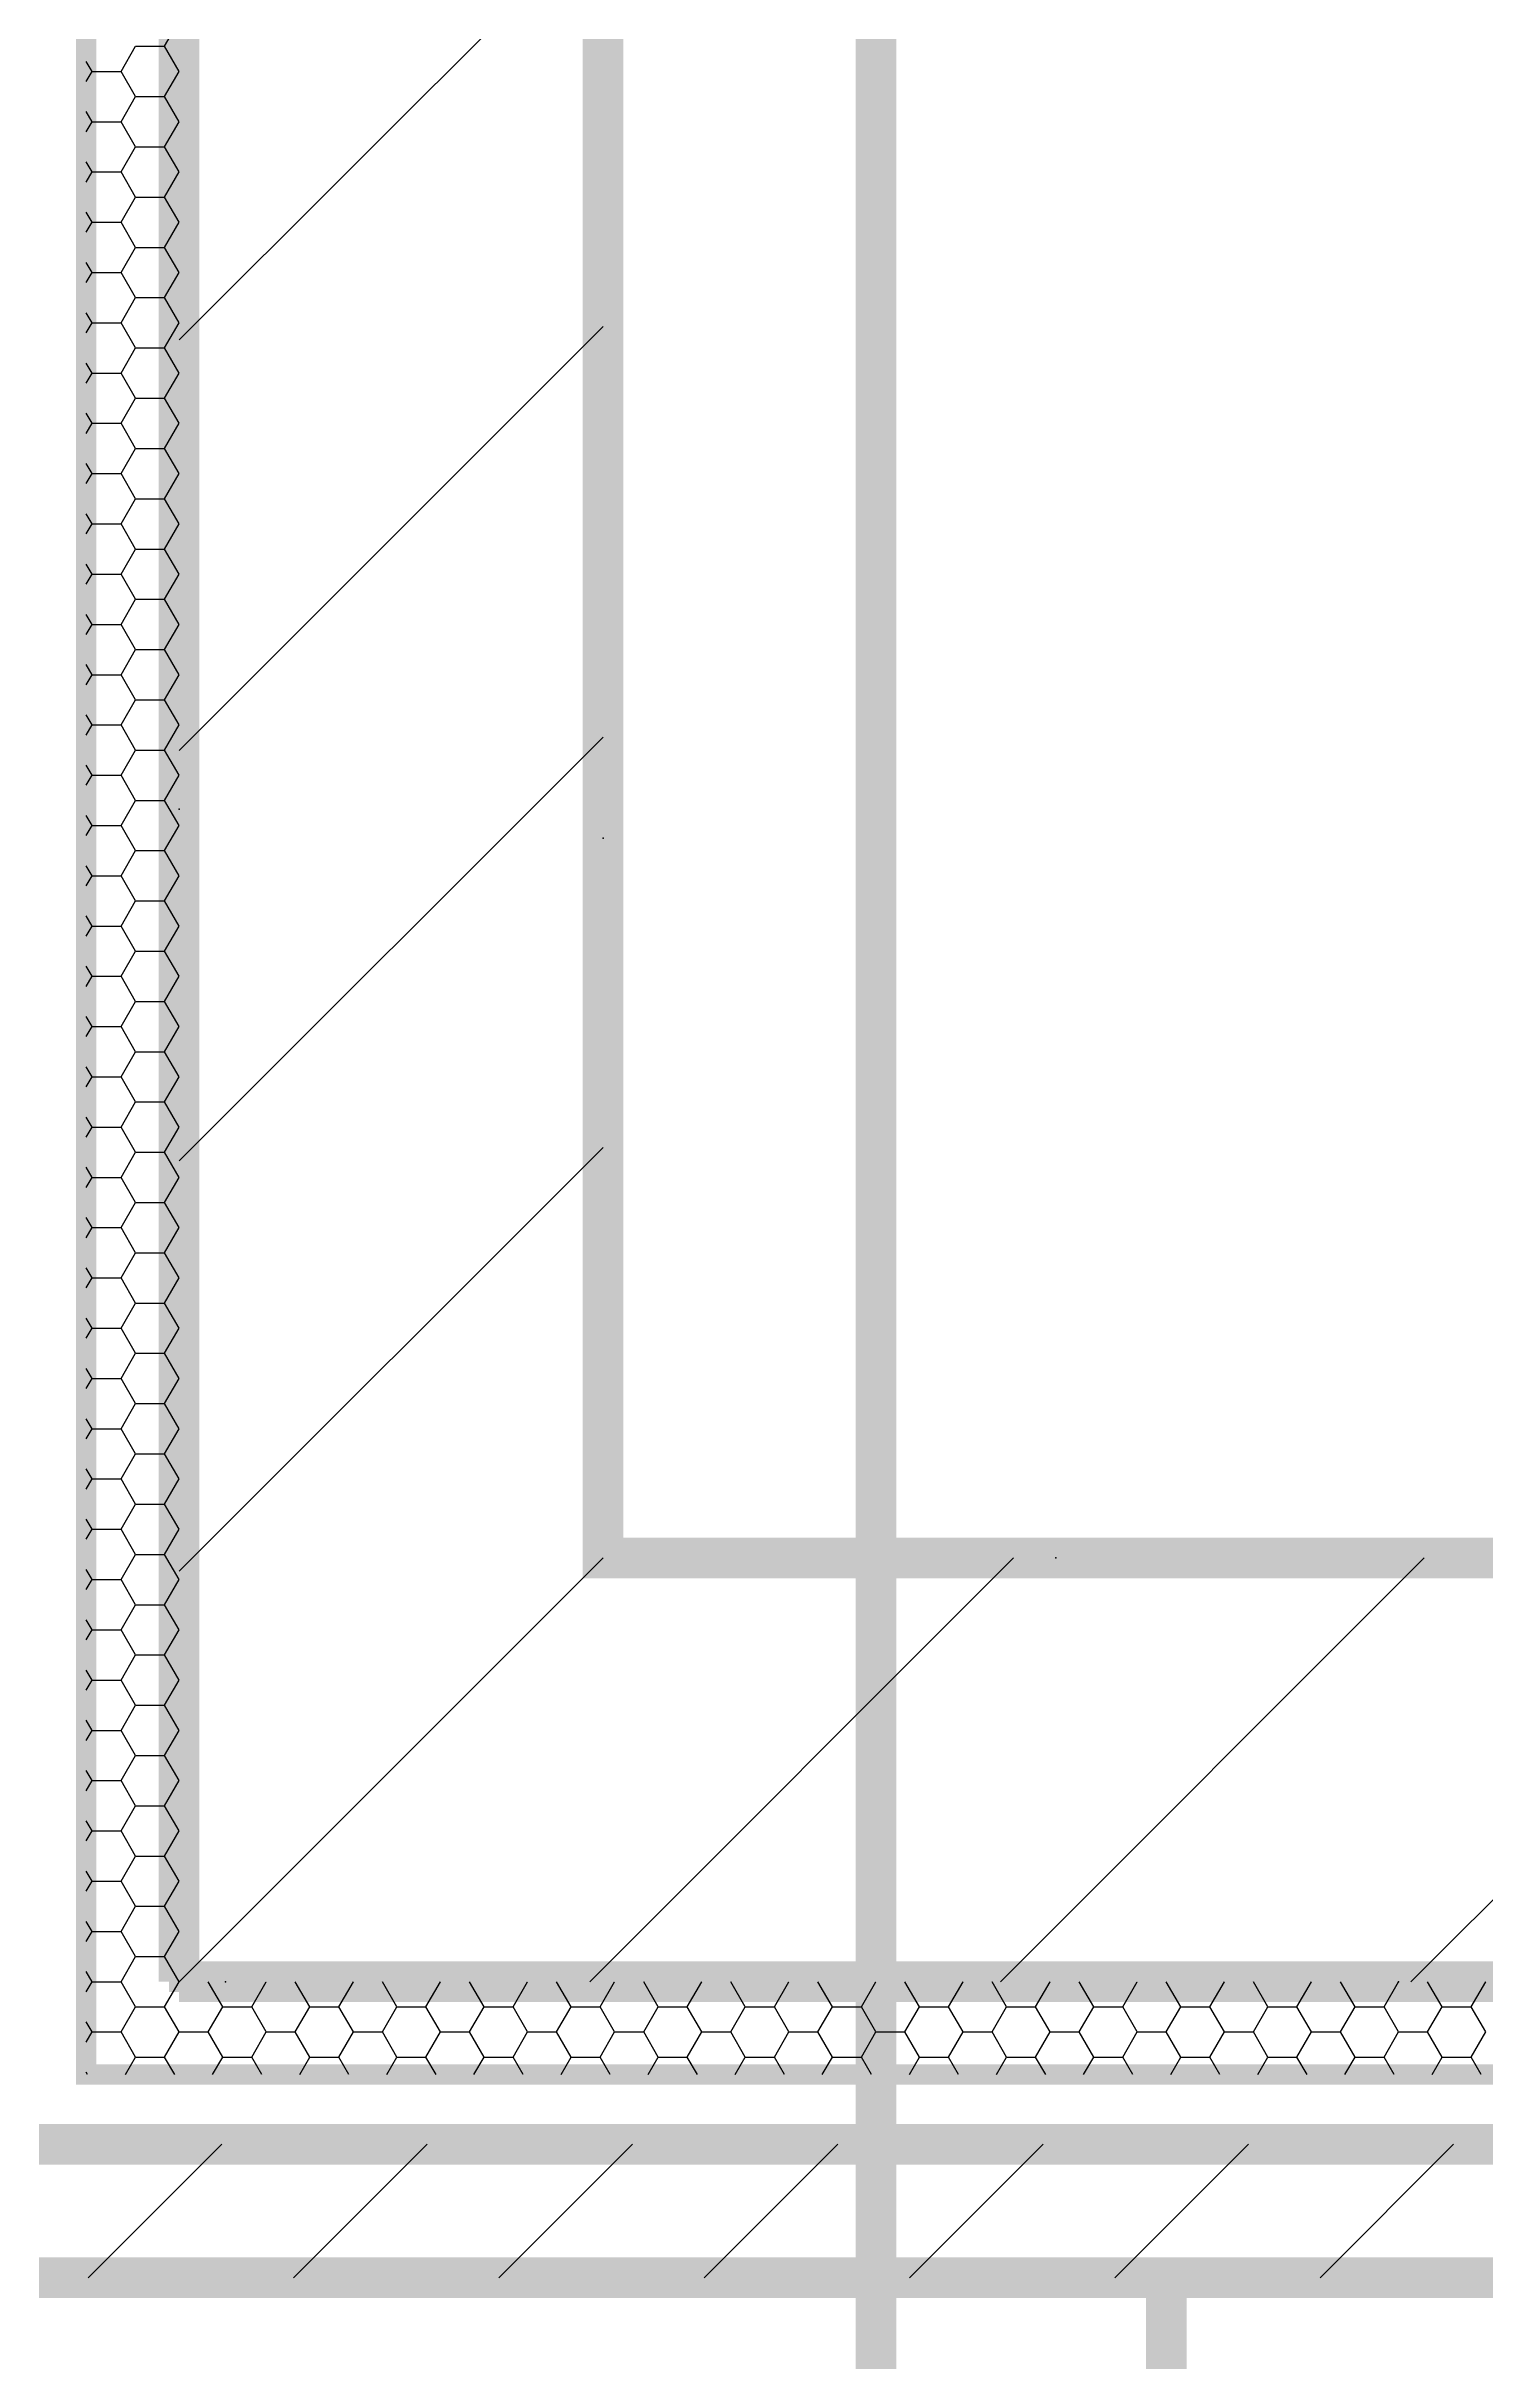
# Model space of a CAD drawing. Extents: x 0 to 42050, y 0 to 29700.
# Drawn here: x 4886 to 6125, y 8923 to 10917 of the extents above; entities that cross this region are included whole.
import ezdxf
from ezdxf.enums import TextEntityAlignment as Align

# ---------------------------------------------------------------- set-up
doc = ezdxf.new("R2010")
doc.units = 0
doc.header["$LTSCALE"] = 1000
doc.linetypes.add('STRICHPUNKT', pattern=[1, 0.5, -0.25, 0, -0.25])
doc.layers.get('0').update_dxf_attribs({"linetype": 'CONTINUOUS'})
doc.layers.get('DEFPOINTS').update_dxf_attribs({"linetype": 'CONTINUOUS'})
for name, color, linetype in [('BALKONE', 1, 'CONTINUOUS'), ('BEMASSUNG', 3, 'CONTINUOUS'), ('DAEMMUNG', 6, 'CONTINUOUS'), ('MAUERWERK', 7, 'CONTINUOUS'), ('SCHNITTLINIEN', 1, 'STRICHPUNKT'), ('SCHRAFFUR-DAEMMUNG', 6, 'CONTINUOUS'), ('SCHRAFFUR-MAUER', 7, 'CONTINUOUS'), ('SCHRAFFUR-VORMAUER', 7, 'CONTINUOUS'), ('VORSATZSCHALLE', 7, 'CONTINUOUS')]:
    doc.layers.add(name, color=color, linetype=linetype)
doc.styles.get("Standard").update_dxf_attribs({"font": 'TXT.SHX', "width": 0.75, "height": 175})
doc.styles.add('STANDART', font='TXT.SHX', dxfattribs={"width": 0.75, "height": 175})
doc.dimstyles.get("Standard").update_dxf_attribs({"dimtxt": 2.5, "dimasz": 2.5, "dimexe": 1.25, "dimexo": 0.625, "dimtad": 1, "dimcen": 2.5, "dimazin": 3, "dimtfac": 1, "dimtmove": 0, "dimatfit": 3})

# ---------------------------------------------------------------- blocks, each defined once
blk = doc.blocks.new('*X14')
at = {"color": 0}
for p, q in [((5000, 10664.213562), (5365, 11029.213562)), ((5000, 10310.660172), (5365, 10675.660172)), ((5000, 9957.106781), (5365, 10322.106781)), ((5000, 9603.553391), (5365, 9968.553391)), ((5000, 9250), (5365, 9615)), ((5353.553391, 9250), (5718.553391, 9615)), ((5707.106781, 9250), (6072.106781, 9615)), ((6060.660172, 9250), (6425.660172, 9615))]:
    blk.add_line(p, q, dxfattribs=at)
blk = doc.blocks.new('*X20')
at = {"color": 0}
for p, q in [((4921.776695, 8995), (5036.776695, 9110)), ((5098.553391, 8995), (5213.553391, 9110)), ((5275.330086, 8995), (5390.330086, 9110)), ((5452.106781, 8995), (5567.106781, 9110)), ((5628.883476, 8995), (5743.883476, 9110)), ((5805.660172, 8995), (5920.660172, 9110)), ((5982.436867, 8995), (6097.436867, 9110))]:
    blk.add_line(p, q, dxfattribs=at)
blk = doc.blocks.new('*X44')
at = {"color": 0}
for p, q in [((4987.500003, 10917.0989), (5000, 10938.74953)), ((4950.000003, 10895.448265), (4962.500003, 10917.0989)), ((4962.5, 10917.098895), (4987.5, 10917.098895)), ((4999.999997, 10895.448265), (4987.499997, 10917.0989)), ((4924.999997, 10895.448266), (4920, 10904.108515)), ((4920, 10886.788005), (4925.000003, 10895.448265)), ((4925, 10895.44826), (4950, 10895.44826)), ((4962.499997, 10873.79763), (4949.999997, 10895.448265)), ((4987.500003, 10873.79763), (5000, 10895.44826)), ((4950.000003, 10852.146995), (4962.500003, 10873.79763)), ((4962.5, 10873.797625), (4987.5, 10873.797625)), ((4999.999997, 10852.146995), (4987.499997, 10873.79763)), ((4924.999997, 10852.146995), (4920, 10860.807245)), ((4920, 10843.486735), (4925.000003, 10852.146995)), ((4925, 10852.14699), (4950, 10852.14699)), ((4962.499997, 10830.49636), (4949.999997, 10852.146995)), ((4987.500003, 10830.49636), (5000, 10852.14699)), ((4950.000003, 10808.845725), (4962.500003, 10830.49636)), ((4962.5, 10830.496355), (4987.5, 10830.496355)), ((4999.999997, 10808.845725), (4987.499997, 10830.49636)), ((4924.999997, 10808.845725), (4920, 10817.505975)), ((4920, 10800.185465), (4925.000003, 10808.845725)), ((4925, 10808.84572), (4950, 10808.84572)), ((4962.499997, 10787.19509), (4949.999997, 10808.845725)), ((4987.500003, 10787.19509), (5000, 10808.84572)), ((4924.999997, 10765.544455), (4920, 10774.204705)), ((4950.000003, 10765.544455), (4962.500003, 10787.19509)), ((4962.5, 10787.195085), (4987.5, 10787.195085)), ((4999.999997, 10765.544455), (4987.499997, 10787.19509)), ((4920, 10756.884195), (4925.000003, 10765.544455)), ((4925, 10765.54445), (4950, 10765.54445)), ((4962.499997, 10743.89382), (4949.999997, 10765.544455)), ((4987.500003, 10743.89382), (5000, 10765.54445)), ((4924.999997, 10722.243185), (4920, 10730.903435)), ((4950.000003, 10722.243185), (4962.500003, 10743.89382)), ((4962.5, 10743.893815), (4987.5, 10743.893815)), ((4999.999997, 10722.243185), (4987.499997, 10743.89382)), ((4920, 10713.582925), (4925.000003, 10722.243185)), ((4925, 10722.24318), (4950, 10722.24318)), ((4962.499997, 10700.59255), (4949.999997, 10722.243185)), ((4987.500003, 10700.59255), (5000, 10722.24318)), ((4950.000003, 10678.941915), (4962.500003, 10700.59255)), ((4962.5, 10700.592545), (4987.5, 10700.592545)), ((4999.999997, 10678.941915), (4987.499997, 10700.59255)), ((4924.999998, 10678.941915), (4920, 10687.602165)), ((4920, 10670.281655), (4925.000003, 10678.941915)), ((4925, 10678.94191), (4950, 10678.94191)), ((4962.499997, 10657.29128), (4949.999997, 10678.941915)), ((4987.500003, 10657.29128), (5000, 10678.94191)), ((4950.000003, 10635.640644), (4962.500003, 10657.29128)), ((4962.5, 10657.291275), (4987.5, 10657.291275)), ((4999.999997, 10635.640645), (4987.499997, 10657.29128)), ((4924.999998, 10635.640645), (4920, 10644.300895)), ((4920, 10626.980385), (4925.000003, 10635.640644)), ((4925, 10635.64064), (4950, 10635.64064)), ((4962.499998, 10613.99001), (4949.999998, 10635.640645)), ((4987.500003, 10613.990009), (5000, 10635.64064)), ((4950.000003, 10592.339374), (4962.500003, 10613.990009)), ((4962.5, 10613.990005), (4987.5, 10613.990005)), ((4999.999997, 10592.339374), (4987.499997, 10613.990009)), ((4924.999998, 10592.339375), (4920, 10600.999625)), ((4920, 10583.679115), (4925.000003, 10592.339374)), ((4925, 10592.33937), (4950, 10592.33937)), ((4962.499998, 10570.688739), (4949.999998, 10592.339374)), ((4987.500003, 10570.688739), (5000, 10592.33937)), ((4950.000003, 10549.038104), (4962.500003, 10570.688739)), ((4962.5, 10570.688735), (4987.5, 10570.688735)), ((4999.999998, 10549.038104), (4987.499998, 10570.688739)), ((4924.999998, 10549.038104), (4920, 10557.698355)), ((4920, 10540.377845), (4925.000003, 10549.038104)), ((4925, 10549.0381), (4950, 10549.0381)), ((4962.499998, 10527.387469), (4949.999998, 10549.038104)), ((4987.500002, 10527.387469), (5000, 10549.0381)), ((4924.999998, 10505.736834), (4920, 10514.397085)), ((4950.000003, 10505.736834), (4962.500003, 10527.387469)), ((4962.5, 10527.387465), (4987.5, 10527.387465)), ((4999.999998, 10505.736834), (4987.499998, 10527.387469)), ((4920, 10497.076575), (4925.000003, 10505.736834)), ((4925, 10505.73683), (4950, 10505.73683)), ((4962.499998, 10484.086199), (4949.999998, 10505.736834)), ((4987.500002, 10484.086199), (5000, 10505.73683)), ((4924.999998, 10462.435564), (4920, 10471.095815)), ((4950.000002, 10462.435564), (4962.500002, 10484.086199)), ((4962.5, 10484.086195), (4987.5, 10484.086195)), ((4999.999998, 10462.435564), (4987.499998, 10484.086199)), ((4920, 10453.775305), (4925.000003, 10462.435564)), ((4925, 10462.43556), (4950, 10462.43556)), ((4962.499998, 10440.784929), (4949.999998, 10462.435564)), ((4987.500002, 10440.784929), (5000, 10462.43556)), ((4950.000002, 10419.134294), (4962.500002, 10440.784929)), ((4962.5, 10440.784925), (4987.5, 10440.784925)), ((4999.999998, 10419.134294), (4987.499998, 10440.784929)), ((4924.999998, 10419.134294), (4920, 10427.794545)), ((4920, 10410.474035), (4925.000002, 10419.134294)), ((4925, 10419.13429), (4950, 10419.13429)), ((4962.499998, 10397.483659), (4949.999998, 10419.134294)), ((4987.500002, 10397.483659), (5000, 10419.13429)), ((4950.000002, 10375.833024), (4962.500002, 10397.483659)), ((4962.5, 10397.483655), (4987.5, 10397.483655)), ((4999.999998, 10375.833024), (4987.499998, 10397.483659)), ((4924.999998, 10375.833024), (4920, 10384.493275)), ((4920, 10367.172765), (4925.000002, 10375.833024)), ((4925, 10375.83302), (4950, 10375.83302)), ((4962.499998, 10354.182389), (4949.999998, 10375.833024)), ((4987.500002, 10354.182389), (5000, 10375.83302)), ((4950.000002, 10332.531753), (4962.500002, 10354.182389)), ((4962.5, 10354.182385), (4987.5, 10354.182385)), ((4999.999998, 10332.531754), (4987.499998, 10354.182389)), ((4924.999998, 10332.531754), (4920, 10341.192005)), ((4920, 10323.871495), (4925.000002, 10332.531753)), ((4925, 10332.53175), (4950, 10332.53175)), ((4962.499998, 10310.881119), (4949.999998, 10332.531754)), ((4987.500002, 10310.881118), (5000, 10332.53175)), ((4924.999998, 10289.230484), (4920, 10297.890735)), ((4950.000002, 10289.230483), (4962.500002, 10310.881118)), ((4962.5, 10310.881115), (4987.5, 10310.881115)), ((4999.999998, 10289.230483), (4987.499998, 10310.881119)), ((4920, 10280.570225), (4925.000002, 10289.230483)), ((4925, 10289.23048), (4950, 10289.23048)), ((4962.499998, 10267.579848), (4949.999998, 10289.230484)), ((4987.500002, 10267.579848), (5000, 10289.23048)), ((4924.999998, 10245.929213), (4920, 10254.589465)), ((4950.000002, 10245.929213), (4962.500002, 10267.579848)), ((4962.5, 10267.579845), (4987.5, 10267.579845)), ((4999.999998, 10245.929213), (4987.499998, 10267.579848)), ((4920, 10237.268955), (4925.000002, 10245.929213)), ((4925, 10245.92921), (4950, 10245.92921)), ((4962.499998, 10224.278578), (4949.999998, 10245.929213)), ((4987.500002, 10224.278578), (5000, 10245.92921)), ((4950.000002, 10202.627943), (4962.500002, 10224.278578)), ((4962.5, 10224.278575), (4987.5, 10224.278575)), ((4999.999998, 10202.627943), (4987.499998, 10224.278578)), ((4924.999998, 10202.627943), (4920, 10211.288195)), ((4920, 10193.967685), (4925.000002, 10202.627943)), ((4925, 10202.62794), (4950, 10202.62794)), ((4962.499998, 10180.977308), (4949.999998, 10202.627943)), ((4987.500002, 10180.977308), (5000, 10202.62794)), ((4950.000002, 10159.326673), (4962.500002, 10180.977308)), ((4962.5, 10180.977305), (4987.5, 10180.977305)), ((4999.999998, 10159.326673), (4987.499998, 10180.977308)), ((4924.999999, 10159.326673), (4920, 10167.986925)), ((4920, 10150.666415), (4925.000002, 10159.326673)), ((4925, 10159.32667), (4950, 10159.32667)), ((4962.499998, 10137.676038), (4949.999998, 10159.326673)), ((4987.500002, 10137.676038), (5000, 10159.32667)), ((4950.000002, 10116.025403), (4962.500002, 10137.676038)), ((4962.5, 10137.676035), (4987.5, 10137.676035)), ((4999.999998, 10116.025403), (4987.499998, 10137.676038)), ((4924.999999, 10116.025403), (4920, 10124.685655)), ((4920, 10107.365145), (4925.000002, 10116.025403)), ((4925, 10116.0254), (4950, 10116.0254)), ((4962.499999, 10094.374768), (4949.999999, 10116.025403)), ((4987.500002, 10094.374768), (5000, 10116.0254)), ((4950.000002, 10072.724133), (4962.500002, 10094.374768)), ((4962.5, 10094.374765), (4987.5, 10094.374765)), ((4999.999998, 10072.724133), (4987.499998, 10094.374768)), ((4924.999999, 10072.724133), (4920, 10081.384385)), ((4920, 10064.063875), (4925.000002, 10072.724133)), ((4925, 10072.72413), (4950, 10072.72413)), ((4962.499999, 10051.073498), (4949.999999, 10072.724133)), ((4987.500002, 10051.073498), (5000, 10072.72413)), ((4924.999999, 10029.422863), (4920, 10038.083115)), ((4950.000002, 10029.422862), (4962.500002, 10051.073498)), ((4962.5, 10051.073495), (4987.5, 10051.073495)), ((4999.999999, 10029.422863), (4987.499999, 10051.073498)), ((4920, 10020.762605), (4925.000002, 10029.422862)), ((4925, 10029.42286), (4950, 10029.42286)), ((4962.499999, 10007.772228), (4949.999999, 10029.422863)), ((4987.500001, 10007.772227), (5000, 10029.42286)), ((4924.999999, 9986.121593), (4920, 9994.781845)), ((4950.000002, 9986.121592), (4962.500002, 10007.772227)), ((4962.5, 10007.772225), (4987.5, 10007.772225)), ((4999.999999, 9986.121592), (4987.499999, 10007.772228)), ((4920, 9977.461335), (4925.000002, 9986.121592)), ((4925, 9986.12159), (4950, 9986.12159)), ((4962.499999, 9964.470957), (4949.999999, 9986.121593)), ((4987.500001, 9964.470957), (5000, 9986.12159)), ((4950.000001, 9942.820322), (4962.500001, 9964.470957)), ((4962.5, 9964.470955), (4987.5, 9964.470955)), ((4999.999999, 9942.820322), (4987.499999, 9964.470957)), ((4924.999999, 9942.820322), (4920, 9951.480575)), ((4920, 9934.160065), (4925.000002, 9942.820322)), ((4925, 9942.82032), (4950, 9942.82032)), ((4962.499999, 9921.169687), (4949.999999, 9942.820322)), ((4987.500001, 9921.169687), (5000, 9942.82032)), ((4950.000001, 9899.519052), (4962.500001, 9921.169687)), ((4962.5, 9921.169685), (4987.5, 9921.169685)), ((4999.999999, 9899.519052), (4987.499999, 9921.169687)), ((4924.999999, 9899.519052), (4920, 9908.179305)), ((4920, 9890.858795), (4925.000001, 9899.519052)), ((4925, 9899.51905), (4950, 9899.51905)), ((4962.499999, 9877.868417), (4949.999999, 9899.519052)), ((4987.500001, 9877.868417), (5000, 9899.51905)), ((4950.000001, 9856.217782), (4962.500001, 9877.868417)), ((4962.5, 9877.868415), (4987.5, 9877.868415)), ((4999.999999, 9856.217782), (4987.499999, 9877.868417)), ((4924.999999, 9856.217782), (4920, 9864.878035)), ((4920, 9847.557525), (4925.000001, 9856.217782)), ((4925, 9856.21778), (4950, 9856.21778)), ((4962.499999, 9834.567147), (4949.999999, 9856.217782)), ((4987.500001, 9834.567147), (5000, 9856.21778)), ((4950.000001, 9812.916512), (4962.500001, 9834.567147)), ((4962.5, 9834.567145), (4987.5, 9834.567145)), ((4999.999999, 9812.916512), (4987.499999, 9834.567147)), ((4924.999999, 9812.916512), (4920, 9821.576765)), ((4920, 9804.256255), (4925.000001, 9812.916512)), ((4925, 9812.91651), (4950, 9812.91651)), ((4962.499999, 9791.265877), (4949.999999, 9812.916512)), ((4987.500001, 9791.265877), (5000, 9812.91651)), ((4924.999999, 9769.615242), (4920, 9778.275495)), ((4950.000001, 9769.615242), (4962.500001, 9791.265877)), ((4962.5, 9791.265875), (4987.5, 9791.265875)), ((4999.999999, 9769.615242), (4987.499999, 9791.265877)), ((4920, 9760.954985), (4925.000001, 9769.615242)), ((4925, 9769.61524), (4950, 9769.61524)), ((4962.499999, 9747.964607), (4949.999999, 9769.615242)), ((4987.500001, 9747.964607), (5000, 9769.61524)), ((4924.999999, 9726.313972), (4920, 9734.974225)), ((4950.000001, 9726.313971), (4962.500001, 9747.964607)), ((4962.5, 9747.964605), (4987.5, 9747.964605)), ((4999.999999, 9726.313972), (4987.499999, 9747.964607)), ((4920, 9717.653715), (4925.000001, 9726.313971)), ((4925, 9726.31397), (4950, 9726.31397)), ((4962.499999, 9704.663337), (4949.999999, 9726.313972)), ((4987.500001, 9704.663336), (5000, 9726.31397)), ((4950.000001, 9683.012701), (4962.500001, 9704.663336)), ((4962.5, 9704.663335), (4987.5, 9704.663335)), ((4999.999999, 9683.012701), (4987.499999, 9704.663337)), ((4924.999999, 9683.012702), (4920, 9691.672955)), ((4920, 9674.352445), (4925.000001, 9683.012701)), ((4925, 9683.0127), (4950, 9683.0127)), ((4962.499999, 9661.362066), (4949.999999, 9683.012702)), ((4987.500001, 9661.362066), (5000, 9683.0127)), ((4950.000001, 9639.711431), (4962.500001, 9661.362066)), ((4962.5, 9661.362065), (4987.5, 9661.362065)), ((4999.999999, 9639.711431), (4987.499999, 9661.362066)), ((4925, 9639.711431), (4920, 9648.371685)), ((4920, 9631.051175), (4925.000001, 9639.711431)), ((4925, 9639.71143), (4950, 9639.71143)), ((4962.499999, 9618.060796), (4949.999999, 9639.711431)), ((4987.500001, 9618.060796), (5000, 9639.71143)), ((4950.000001, 9596.410161), (4962.500001, 9618.060796)), ((4962.5, 9618.060795), (4987.5, 9618.060795)), ((4999.999999, 9596.410161), (4987.499999, 9618.060796)), ((4925, 9596.410161), (4920, 9605.070415)), ((4920, 9587.749905), (4925.000001, 9596.410161)), ((4925, 9596.41016), (4950, 9596.41016)), ((4962.5, 9574.759526), (4950, 9596.410161)), ((4987.500001, 9574.759526), (5000, 9596.41016)), ((4950.000001, 9553.108891), (4962.500001, 9574.759526)), ((4962.5, 9574.759525), (4987.5, 9574.759525)), ((4999.999999, 9553.108891), (4987.499999, 9574.759526)), ((4925, 9553.108891), (4920, 9561.769145)), ((4920, 9544.448635), (4925.000001, 9553.108891)), ((4925, 9553.10889), (4950, 9553.10889)), ((4962.5, 9531.458256), (4950, 9553.108891)), ((4987.500001, 9531.458256), (5000, 9553.10889)), ((4925, 9509.807621), (4920, 9518.467875)), ((4950.000001, 9509.807621), (4962.500001, 9531.458256)), ((4962.5, 9531.458255), (4987.5, 9531.458255)), ((5000, 9509.807621), (4987.5, 9531.458256)), ((4920, 9501.147365), (4925.000001, 9509.807621)), ((4925, 9509.80762), (4950, 9509.80762)), ((4962.5, 9488.156986), (4950, 9509.807621)), ((4987.5, 9488.156986), (5000, 9509.80762)), ((4925, 9466.506351), (4920, 9475.166605)), ((4950.000001, 9466.506351), (4962.500001, 9488.156986)), ((4962.5, 9488.156985), (4987.5, 9488.156985)), ((5000, 9466.506351), (4987.5, 9488.156986)), ((4920, 9457.846095), (4925.000001, 9466.506351)), ((4925, 9466.50635), (4950, 9466.50635)), ((4962.5, 9444.855716), (4950, 9466.506351)), ((4987.5, 9444.855716), (5000, 9466.50635)), ((4950, 9423.20508), (4962.5, 9444.855716)), ((4962.5, 9444.855715), (4987.5, 9444.855715)), ((5000, 9423.205081), (4987.5, 9444.855716)), ((4925, 9423.205081), (4920, 9431.865335)), ((4920, 9414.544825), (4925.000001, 9423.20508)), ((4925, 9423.20508), (4950, 9423.20508)), ((4962.5, 9401.554446), (4950, 9423.205081)), ((4987.5, 9401.554445), (5000, 9423.20508)), ((4950, 9379.90381), (4962.5, 9401.554445)), ((4962.5, 9401.554445), (4987.5, 9401.554445)), ((5000, 9379.90381), (4987.5, 9401.554446)), ((4925, 9379.903811), (4920, 9388.564065)), ((4920, 9371.243555), (4925, 9379.90381)), ((4925, 9379.90381), (4950, 9379.90381)), ((4962.5, 9358.253175), (4950, 9379.903811)), ((4987.5, 9358.253175), (5000, 9379.90381)), ((4950, 9336.60254), (4962.5, 9358.253175)), ((4962.5, 9358.253175), (4987.5, 9358.253175)), ((5000, 9336.60254), (4987.5, 9358.253175)), ((4925, 9336.60254), (4920, 9345.262795)), ((4920, 9327.942285), (4925, 9336.60254)), ((4925, 9336.60254), (4950, 9336.60254)), ((4962.5, 9314.951905), (4950, 9336.60254)), ((4987.5, 9314.951905), (5000, 9336.60254)), ((4950, 9293.30127), (4962.5, 9314.951905)), ((4962.5, 9314.951905), (4987.5, 9314.951905)), ((5000, 9293.30127), (4987.5, 9314.951905)), ((4925, 9293.30127), (4920, 9301.961525)), ((4920, 9284.641015), (4925, 9293.30127)), ((4925, 9293.30127), (4950, 9293.30127)), ((4962.5, 9271.650635), (4950, 9293.30127)), ((4987.5, 9271.650635), (5000, 9293.30127)), ((4925, 9250), (4920, 9258.660255)), ((4950, 9250), (4962.5, 9271.650635)), ((4962.5, 9271.650635), (4987.5, 9271.650635)), ((5000, 9250), (4987.5, 9271.650635)), ((4920, 9241.339745), (4925, 9250)), ((4925, 9250), (4950, 9250)), ((4962.5, 9228.349365), (4950, 9250)), ((4987.5, 9228.349365), (5000, 9250)), ((5037.5, 9228.349365), (5025, 9250)), ((5062.5, 9228.349365), (5075, 9250)), ((5075, 9250), (5075, 9250)), ((5112.5, 9228.349365), (5100, 9250)), ((5137.5, 9228.349365), (5149.999999, 9250)), ((5150, 9250), (5149.999999, 9250)), ((5187.499999, 9228.349365), (5174.999999, 9250)), ((5212.499999, 9228.349365), (5224.999999, 9250)), ((5224.999999, 9250), (5224.999999, 9250)), ((5262.499999, 9228.349364), (5249.999999, 9250)), ((5287.499999, 9228.349365), (5299.999999, 9250)), ((5299.999999, 9249.999999), (5299.999999, 9250)), ((5337.499999, 9228.349364), (5324.999999, 9249.999999)), ((5362.499999, 9228.349366), (5374.999998, 9250)), ((5374.999999, 9249.999999), (5374.999998, 9250)), ((5412.499999, 9228.349364), (5399.999999, 9249.999999)), ((5437.499999, 9228.349366), (5449.999998, 9250)), ((5449.999999, 9249.999999), (5449.999998, 9250)), ((5487.499998, 9228.349364), (5474.999998, 9249.999999)), ((5512.499998, 9228.349366), (5524.999998, 9250)), ((5524.999998, 9249.999999), (5524.999998, 9250)), ((5562.499998, 9228.349364), (5549.999998, 9249.999999)), ((5587.499998, 9228.349366), (5599.999997, 9250)), ((5599.999998, 9249.999999), (5599.999997, 9250)), ((5637.499998, 9228.349364), (5624.999998, 9249.999999)), ((5662.499998, 9228.349366), (5674.999997, 9250)), ((5674.999998, 9249.999999), (5674.999997, 9250)), ((5712.499998, 9228.349364), (5699.999998, 9249.999999)), ((5737.499998, 9228.349366), (5749.999997, 9250)), ((5749.999998, 9249.999999), (5749.999997, 9250)), ((5787.499997, 9228.349363), (5774.999997, 9249.999999)), ((5812.499997, 9228.349366), (5824.999996, 9250)), ((5824.999997, 9249.999998), (5824.999996, 9250)), ((5862.499997, 9228.349363), (5849.999997, 9249.999998)), ((5887.499997, 9228.349367), (5899.999996, 9250)), ((5899.999997, 9249.999998), (5899.999996, 9250)), ((5937.499997, 9228.349363), (5924.999997, 9249.999998)), ((5962.499997, 9228.349367), (5974.999996, 9250)), ((5974.999997, 9249.999998), (5974.999996, 9250)), ((6012.499997, 9228.349363), (5999.999997, 9249.999998)), ((6037.499997, 9228.349367), (6049.999995, 9250)), ((6049.999997, 9249.999998), (6049.999995, 9250)), ((6087.499996, 9228.349363), (6074.999996, 9249.999998)), ((6112.499996, 9228.349367), (6124.999995, 9250)), ((6124.999996, 9249.999998), (6124.999995, 9250)), ((4925, 9206.69873), (4920, 9215.358985)), ((4950, 9206.69873), (4962.5, 9228.349365)), ((4962.5, 9228.349365), (4987.5, 9228.349365)), ((5000, 9206.69873), (4987.5, 9228.349365)), ((5025, 9206.69873), (5037.5, 9228.349365)), ((5037.5, 9228.349365), (5062.5, 9228.349365)), ((5075, 9206.69873), (5062.5, 9228.349365)), ((5100, 9206.69873), (5112.5, 9228.349365)), ((5112.5, 9228.349365), (5137.5, 9228.349365)), ((5150, 9206.69873), (5137.5, 9228.349365)), ((5174.999999, 9206.69873), (5187.499999, 9228.349365)), ((5187.5, 9228.349365), (5212.5, 9228.349365)), ((5224.999999, 9206.698729), (5212.499999, 9228.349365)), ((5249.999999, 9206.69873), (5262.499999, 9228.349365)), ((5262.5, 9228.349365), (5287.5, 9228.349365)), ((5299.999999, 9206.698729), (5287.499999, 9228.349364)), ((5324.999999, 9206.69873), (5337.499999, 9228.349366)), ((5337.5, 9228.349365), (5362.5, 9228.349365)), ((5374.999999, 9206.698729), (5362.499999, 9228.349364)), ((5399.999999, 9206.698731), (5412.499999, 9228.349366)), ((5412.5, 9228.349365), (5437.5, 9228.349365)), ((5449.999999, 9206.698729), (5437.499999, 9228.349364)), ((5474.999998, 9206.698731), (5487.499998, 9228.349366)), ((5487.5, 9228.349365), (5512.5, 9228.349365)), ((5524.999998, 9206.698729), (5512.499998, 9228.349364)), ((5549.999998, 9206.698731), (5562.499998, 9228.349366)), ((5562.5, 9228.349365), (5587.5, 9228.349365)), ((5599.999998, 9206.698729), (5587.499998, 9228.349364)), ((5624.999998, 9206.698731), (5637.499998, 9228.349366)), ((5637.5, 9228.349365), (5662.5, 9228.349365)), ((5674.999998, 9206.698729), (5662.499998, 9228.349364)), ((5699.999998, 9206.698731), (5712.499998, 9228.349366)), ((5712.5, 9228.349365), (5737.5, 9228.349365)), ((5749.999998, 9206.698728), (5737.499998, 9228.349364)), ((5774.999997, 9206.698731), (5787.499997, 9228.349366)), ((5787.5, 9228.349365), (5812.5, 9228.349365)), ((5824.999997, 9206.698728), (5812.499997, 9228.349363)), ((5849.999997, 9206.698731), (5862.499997, 9228.349367)), ((5862.5, 9228.349365), (5887.5, 9228.349365)), ((5899.999997, 9206.698728), (5887.499997, 9228.349363)), ((5924.999997, 9206.698732), (5937.499997, 9228.349367)), ((5937.5, 9228.349365), (5962.5, 9228.349365)), ((5974.999997, 9206.698728), (5962.499997, 9228.349363)), ((5999.999997, 9206.698732), (6012.499997, 9228.349367)), ((6012.5, 9228.349365), (6037.5, 9228.349365)), ((6049.999997, 9206.698728), (6037.499997, 9228.349363)), ((6074.999996, 9206.698732), (6087.499996, 9228.349367)), ((6087.5, 9228.349365), (6112.5, 9228.349365)), ((6124.999996, 9206.698728), (6112.499996, 9228.349363)), ((4920, 9198.038475), (4925, 9206.69873)), ((4925, 9206.69873), (4950, 9206.69873)), ((4962.5, 9185.048095), (4950, 9206.69873)), ((4987.5, 9185.048095), (5000, 9206.69873)), ((5000, 9206.69873), (5025, 9206.69873)), ((5037.5, 9185.048095), (5025, 9206.69873)), ((5062.5, 9185.048095), (5075, 9206.69873)), ((5075, 9206.69873), (5100, 9206.69873)), ((5112.5, 9185.048095), (5100, 9206.69873)), ((5137.499999, 9185.048095), (5149.999999, 9206.69873)), ((5150, 9206.69873), (5175, 9206.69873)), ((5187.5, 9185.048094), (5175, 9206.69873)), ((5212.499999, 9185.048095), (5224.999999, 9206.69873)), ((5225, 9206.69873), (5250, 9206.69873)), ((5262.499999, 9185.048094), (5249.999999, 9206.698729)), ((5287.499999, 9185.048095), (5299.999999, 9206.69873)), ((5300, 9206.69873), (5325, 9206.69873)), ((5337.499999, 9185.048094), (5324.999999, 9206.698729)), ((5362.499999, 9185.048095), (5374.999999, 9206.698731)), ((5375, 9206.69873), (5400, 9206.69873)), ((5412.499999, 9185.048094), (5399.999999, 9206.698729)), ((5437.499998, 9185.048096), (5449.999998, 9206.698731)), ((5450, 9206.69873), (5475, 9206.69873)), ((5487.499999, 9185.048094), (5474.999999, 9206.698729)), ((5512.499998, 9185.048096), (5524.999998, 9206.698731)), ((5525, 9206.69873), (5550, 9206.69873)), ((5562.499998, 9185.048094), (5549.999998, 9206.698729)), ((5587.499998, 9185.048096), (5599.999998, 9206.698731)), ((5600, 9206.69873), (5625, 9206.69873)), ((5637.499998, 9185.048094), (5624.999998, 9206.698729)), ((5662.499998, 9185.048096), (5674.999998, 9206.698731)), ((5675, 9206.69873), (5700, 9206.69873)), ((5712.499998, 9185.048093), (5699.999998, 9206.698729)), ((5737.499997, 9185.048096), (5749.999997, 9206.698731)), ((5750, 9206.69873), (5775, 9206.69873)), ((5787.499998, 9185.048093), (5774.999998, 9206.698728)), ((5812.499997, 9185.048096), (5824.999997, 9206.698731)), ((5825, 9206.69873), (5850, 9206.69873)), ((5862.499997, 9185.048093), (5849.999997, 9206.698728)), ((5887.499997, 9185.048096), (5899.999997, 9206.698732)), ((5900, 9206.69873), (5925, 9206.69873)), ((5937.499997, 9185.048093), (5924.999997, 9206.698728)), ((5962.499997, 9185.048097), (5974.999997, 9206.698732)), ((5975, 9206.69873), (6000, 9206.69873)), ((6012.499997, 9185.048093), (5999.999997, 9206.698728)), ((6037.499996, 9185.048097), (6049.999996, 9206.698732)), ((6050, 9206.69873), (6075, 9206.69873)), ((6087.499997, 9185.048093), (6074.999997, 9206.698728)), ((6112.499996, 9185.048097), (6124.999996, 9206.698732)), ((4953.811978, 9170), (4962.5, 9185.048095)), ((4962.5, 9185.048095), (4987.5, 9185.048095)), ((4996.188022, 9170), (4987.5, 9185.048095)), ((5028.811978, 9170), (5037.5, 9185.048095)), ((5037.5, 9185.048095), (5062.5, 9185.048095)), ((5071.188021, 9170), (5062.5, 9185.048095)), ((5103.811978, 9170), (5112.5, 9185.048095)), ((5112.5, 9185.048095), (5137.5, 9185.048095)), ((5146.188021, 9170), (5137.5, 9185.048095)), ((5178.811977, 9170), (5187.499999, 9185.048095)), ((5187.5, 9185.048095), (5212.5, 9185.048095)), ((5221.188021, 9170), (5212.499999, 9185.048094)), ((5253.811977, 9170), (5262.499999, 9185.048095)), ((5262.5, 9185.048095), (5287.5, 9185.048095)), ((5296.18802, 9170), (5287.499999, 9185.048094)), ((5328.811977, 9170), (5337.499999, 9185.048095)), ((5337.5, 9185.048095), (5362.5, 9185.048095)), ((5371.18802, 9170), (5362.499999, 9185.048094)), ((5403.811976, 9170), (5412.499999, 9185.048096)), ((5412.5, 9185.048095), (5437.5, 9185.048095)), ((5446.18802, 9170), (5437.499999, 9185.048094)), ((5478.811976, 9170), (5487.499998, 9185.048096)), ((5487.5, 9185.048095), (5512.5, 9185.048095)), ((5521.188019, 9170), (5512.499998, 9185.048094)), ((5553.811976, 9170), (5562.499998, 9185.048096)), ((5562.5, 9185.048095), (5587.5, 9185.048095)), ((5596.188019, 9170), (5587.499998, 9185.048094)), ((5628.811976, 9170), (5637.499998, 9185.048096)), ((5637.5, 9185.048095), (5662.5, 9185.048095)), ((5671.188019, 9170), (5662.499998, 9185.048094)), ((5703.811975, 9170), (5712.499998, 9185.048096)), ((5712.5, 9185.048095), (5737.5, 9185.048095)), ((5746.188018, 9170), (5737.499998, 9185.048093)), ((5778.811975, 9170), (5787.499997, 9185.048096)), ((5787.5, 9185.048095), (5812.5, 9185.048095)), ((5821.188018, 9170), (5812.499997, 9185.048093)), ((5853.811975, 9170), (5862.499997, 9185.048096)), ((5862.5, 9185.048095), (5887.5, 9185.048095)), ((5896.188018, 9170), (5887.499997, 9185.048093)), ((5928.811974, 9170), (5937.499997, 9185.048097)), ((5937.5, 9185.048095), (5962.5, 9185.048095)), ((5971.188017, 9170), (5962.499997, 9185.048093)), ((6003.811974, 9170), (6012.499997, 9185.048097)), ((6012.5, 9185.048095), (6037.5, 9185.048095)), ((6046.188017, 9170), (6037.499997, 9185.048093)), ((6078.811974, 9170), (6087.499996, 9185.048097)), ((6087.5, 9185.048095), (6112.5, 9185.048095)), ((6121.188017, 9170), (6112.499996, 9185.048093)), ((4921.188022, 9170), (4920, 9172.057715))]:
    blk.add_line(p, q, dxfattribs=at)
blk = doc.blocks.new('MASSHILFSLINIE')
for points in [[(0, -350), (0, 350)], [(0, 0), (53.033009, 53.033009)], [(-150, 0), (150, 0)], [(0, 0), (-53.033009, -53.033009)]]:
    blk.add_lwpolyline(points)
blk = doc.blocks.new('*D63')
at = {"color": 0, "linetype": 'BYBLOCK'}
blk.add_line((3500, 9251), (3500, 14614), dxfattribs=at)
at = {"layer": 'DEFPOINTS', "color": 0, "linetype": 'BYBLOCK'}
for p in [(3500, 14615), (5000, 14615), (5000, 9250)]:
    blk.add_point(p, dxfattribs=at)
at = {"color": 0, "linetype": 'BYBLOCK'}
for p, rotation in [((3500, 14615), 90), ((3500, 9250), 270)]:
    blk.add_blockref('MASSHILFSLINIE', p, dxfattribs=dict(at, rotation=rotation))
at = {"color": 0, "linetype": 'BYBLOCK', "width": 0.75}
blk.add_text('5.36', height=175, rotation=90, dxfattribs=at).set_placement((3325, 11932.5), align=Align.MIDDLE_CENTER)
blk = doc.blocks.new('*D90')
at = {"color": 0, "linetype": 'BYBLOCK'}
blk.add_line((2800, 9251), (2800, 9614), dxfattribs=at)
at = {"layer": 'DEFPOINTS', "color": 0, "linetype": 'BYBLOCK'}
for p in [(2800, 9615), (5000, 9615), (5000, 9250)]:
    blk.add_point(p, dxfattribs=at)
at = {"color": 0, "linetype": 'BYBLOCK'}
for p, rotation in [((2800, 9615), 90), ((2800, 9250), 270)]:
    blk.add_blockref('MASSHILFSLINIE', p, dxfattribs=dict(at, rotation=rotation))
at = {"color": 0, "linetype": 'BYBLOCK', "style": 'STANDART', "width": 0.75}
blk.add_text('36', height=175, rotation=90, dxfattribs=at).set_placement((2625, 9432.5), align=Align.MIDDLE_CENTER)
blk = doc.blocks.new('*D91')
at = {"color": 0, "linetype": 'BYBLOCK'}
blk.add_line((2800, 9616), (2800, 14114), dxfattribs=at)
at = {"layer": 'DEFPOINTS', "color": 0, "linetype": 'BYBLOCK'}
for p in [(2800, 14115), (5365, 14115), (5000, 9615)]:
    blk.add_point(p, dxfattribs=at)
at = {"color": 0, "linetype": 'BYBLOCK'}
for p, rotation in [((2800, 14115), 90), ((2800, 9615), 270)]:
    blk.add_blockref('MASSHILFSLINIE', p, dxfattribs=dict(at, rotation=rotation))
at = {"color": 0, "linetype": 'BYBLOCK', "style": 'STANDART', "width": 0.75}
blk.add_text('4.51', height=175, rotation=90, dxfattribs=at).set_placement((2625, 11865), align=Align.MIDDLE_CENTER)
blk = doc.blocks.new('*D169')
at = {"color": 0, "linetype": 'BYBLOCK'}
blk.add_line((5001, 6000), (7734, 6000), dxfattribs=at)
at = {"layer": 'DEFPOINTS', "color": 0, "linetype": 'BYBLOCK'}
for p in [(5000, 9250), (7735, 9250), (7735, 6000)]:
    blk.add_point(p, dxfattribs=at)
at = {"color": 0, "linetype": 'BYBLOCK', "rotation": 180}
blk.add_blockref('MASSHILFSLINIE', (5000, 6000), dxfattribs=at)
at = {"color": 0, "linetype": 'BYBLOCK'}
blk.add_blockref('MASSHILFSLINIE', (7735, 6000), dxfattribs=at)
at = {"color": 0, "linetype": 'BYBLOCK', "style": 'STANDART', "width": 0.75}
blk.add_text('2.74', height=175, dxfattribs=at).set_placement((6367.5, 6175), align=Align.MIDDLE_CENTER)
blk = doc.blocks.new('*D182')
at = {"color": 0, "linetype": 'BYBLOCK'}
blk.add_line((5001, 5300), (5364, 5300), dxfattribs=at)
at = {"layer": 'DEFPOINTS', "color": 0, "linetype": 'BYBLOCK'}
for p in [(5000, 9250), (5365, 9250), (5365, 5300)]:
    blk.add_point(p, dxfattribs=at)
at = {"color": 0, "linetype": 'BYBLOCK', "rotation": 180}
blk.add_blockref('MASSHILFSLINIE', (5000, 5300), dxfattribs=at)
at = {"color": 0, "linetype": 'BYBLOCK'}
blk.add_blockref('MASSHILFSLINIE', (5365, 5300), dxfattribs=at)
at = {"color": 0, "linetype": 'BYBLOCK', "style": 'STANDART', "width": 0.75}
blk.add_text('36', height=175, dxfattribs=at).set_placement((5182.5, 5475), align=Align.MIDDLE_CENTER)
blk = doc.blocks.new('*D183')
at = {"color": 0, "linetype": 'BYBLOCK'}
blk.add_line((5366, 5300), (9374, 5300), dxfattribs=at)
at = {"layer": 'DEFPOINTS', "color": 0, "linetype": 'BYBLOCK'}
for p in [(9375, 9645), (5365, 9250), (9375, 5300)]:
    blk.add_point(p, dxfattribs=at)
at = {"color": 0, "linetype": 'BYBLOCK', "rotation": 180}
blk.add_blockref('MASSHILFSLINIE', (5365, 5300), dxfattribs=at)
at = {"color": 0, "linetype": 'BYBLOCK'}
blk.add_blockref('MASSHILFSLINIE', (9375, 5300), dxfattribs=at)
at = {"color": 0, "linetype": 'BYBLOCK', "style": 'STANDART', "width": 0.75}
blk.add_text('4.01', height=175, dxfattribs=at).set_placement((7370, 5475), align=Align.MIDDLE_CENTER)
blk = doc.blocks.new('*D196')
at = {"color": 0, "linetype": 'BYBLOCK'}
blk.add_line((4991, 8070), (5854, 8070), dxfattribs=at)
at = {"layer": 'DEFPOINTS', "color": 0, "linetype": 'BYBLOCK'}
for p in [(4990, 9300), (5855, 9300), (5855, 8070)]:
    blk.add_point(p, dxfattribs=at)
at = {"color": 0, "linetype": 'BYBLOCK', "rotation": 180}
blk.add_blockref('MASSHILFSLINIE', (4990, 8070), dxfattribs=at)
at = {"color": 0, "linetype": 'BYBLOCK'}
blk.add_blockref('MASSHILFSLINIE', (5855, 8070), dxfattribs=at)
at = {"color": 0, "linetype": 'BYBLOCK', "style": 'STANDART', "width": 0.75}
blk.add_text('85', height=175, dxfattribs=at).set_placement((5275, 8245), align=Align.MIDDLE_CENTER)
blk = doc.blocks.new('*D195')
at = {"color": 0, "linetype": 'BYBLOCK'}
blk.add_line((5856, 8070), (8854, 8070), dxfattribs=at)
at = {"layer": 'DEFPOINTS', "color": 0, "linetype": 'BYBLOCK'}
for p in [(5855, 9300), (8855, 8125), (8855, 8070)]:
    blk.add_point(p, dxfattribs=at)
at = {"color": 0, "linetype": 'BYBLOCK', "rotation": 180}
blk.add_blockref('MASSHILFSLINIE', (5855, 8070), dxfattribs=at)
at = {"color": 0, "linetype": 'BYBLOCK'}
blk.add_blockref('MASSHILFSLINIE', (8855, 8070), dxfattribs=at)
at = {"color": 0, "linetype": 'BYBLOCK', "style": 'STANDART', "width": 0.75}
blk.add_text('3.00', height=175, dxfattribs=at).set_placement((7630, 8245), align=Align.MIDDLE_CENTER)
blk = doc.blocks.new('*D197')
at = {"color": 0, "linetype": 'BYBLOCK'}
blk.add_line((2800, 9249), (2800, 7646), dxfattribs=at)
at = {"layer": 'DEFPOINTS', "color": 0, "linetype": 'BYBLOCK'}
for p in [(5000, 9250), (2800, 7645), (5000, 7645)]:
    blk.add_point(p, dxfattribs=at)
at = {"color": 0, "linetype": 'BYBLOCK'}
for p, rotation in [((2800, 9250), 90), ((2800, 7645), 270)]:
    blk.add_blockref('MASSHILFSLINIE', p, dxfattribs=dict(at, rotation=rotation))
at = {"color": 0, "linetype": 'BYBLOCK', "style": 'STANDART', "width": 0.75}
blk.add_text('1.60', height=175, rotation=90, dxfattribs=at).set_placement((2625, 8447.5), align=Align.MIDDLE_CENTER)

msp = doc.modelspace()

# ---------------------------------------------------------------- linework, layer by layer
at = {"layer": 'BALKONE', "const_width": 35}
msp.add_lwpolyline([(5850, 8995), (5850, 7645), (8850, 7645), (8850, 8995)], dxfattribs=at)
at = {"layer": 'DAEMMUNG', "const_width": 17.5}
msp.add_lwpolyline([(4920, 9170), (7751.25, 9170), (7751.25, 9250), (5000, 9250), (5000, 14626.25), (4920, 14626.25)], close=True, dxfattribs=at)
at = {"layer": 'MAUERWERK', "const_width": 35}
for points in [[(7740, 9250), (7740, 9615), (5365, 9615), (5365, 14125), (9750, 14125), (9750, 13875), (10115, 13875), (10115, 15125), (15750, 15125), (15750, 15000), (16115, 15000), (16115, 15625), (16365, 15625), (16365, 15990), (15750, 15990), (15750, 15490), (10115, 15490), (10115, 15740), (9750, 15740), (9750, 14490), (5365, 14490), (5365, 14615), (5000, 14615), (5000, 9250)], [(5000, 9250), (7740, 9250)]]:
    msp.add_lwpolyline(points, dxfattribs=at)
at = {"layer": 'MAUERWERK'}
for p in [(5000, 10260), (5365, 10235), (5755, 9615), (5040, 9250), (6050, 9250)]:
    msp.add_point(p, dxfattribs=at)
at = {"layer": 'SCHNITTLINIEN', "const_width": 35}
msp.add_lwpolyline([(5600, 6615), (5600, 23830)], dxfattribs=at)
at = {"layer": 'VORSATZSCHALLE', "const_width": 35}
msp.add_lwpolyline([(4745, 8995), (7740, 8995), (7740, 9110), (4860, 9110), (4860, 14615), (4745, 14615)], close=True, dxfattribs=at)

# ---------------------------------------------------------------- block references
at = {"layer": 'SCHRAFFUR-DAEMMUNG'}
msp.add_blockref('*X44', (0, 0), dxfattribs=at)
at = {"layer": 'SCHRAFFUR-MAUER'}
msp.add_blockref('*X14', (0, 0), dxfattribs=at)
at = {"layer": 'SCHRAFFUR-VORMAUER'}
msp.add_blockref('*X20', (0, 0), dxfattribs=at)

# ---------------------------------------------------------------- dimensions: what is measured, and where the dimension line sits
at = {"layer": 'BEMASSUNG'}
for base, p1, p2, text, picture, middle in [((3500, 14615), (5000, 9250), (5000, 14615), '5.36', '*D63', (3325, 11932.5)), ((2800, 14115), (5000, 9615), (5365, 14115), '4.51', '*D91', (2625, 11865)), ((2800, 9615), (5000, 9250), (5000, 9615), '36', '*D90', (2625, 9432.5)), ((2800, 7645), (5000, 9250), (5000, 7645), '1.60', '*D197', (2625, 8447.5))]:
    dim = msp.add_linear_dim(base=base, p1=p1, p2=p2, angle=90, text=text, dimstyle='Standard', dxfattribs=at)
    dim.commit()
    dim.dimension.update_dxf_attribs({"geometry": picture, "text_midpoint": middle})
for base, p1, p2, text, picture, middle in [((9375, 5300), (5365, 9250), (9375, 9645), '4.01', '*D183', (7370, 5475)), ((7735, 6000), (5000, 9250), (7735, 9250), '2.74', '*D169', (6367.5, 6175)), ((5365, 5300), (5000, 9250), (5365, 9250), '36', '*D182', (5182.5, 5475))]:
    dim = msp.add_linear_dim(base=base, p1=p1, p2=p2, text=text, dimstyle='Standard', dxfattribs=at)
    dim.commit()
    dim.dimension.update_dxf_attribs({"geometry": picture, "text_midpoint": middle})
for base, p1, p2, text, picture, middle in [((5855, 8070), (4990, 9300), (5855, 9300), '85', '*D196', (5275, 8245)), ((8855, 8070), (5855, 9300), (8855, 8125), '3.00', '*D195', (7630, 8245))]:
    dim = msp.add_linear_dim(base=base, p1=p1, p2=p2, text=text, dimstyle='Standard', dxfattribs=at)
    dim.commit()
    dim.dimension.update_dxf_attribs({"geometry": picture, "text_midpoint": middle, "dimtype": 128})

doc.saveas('drawing.dxf')
